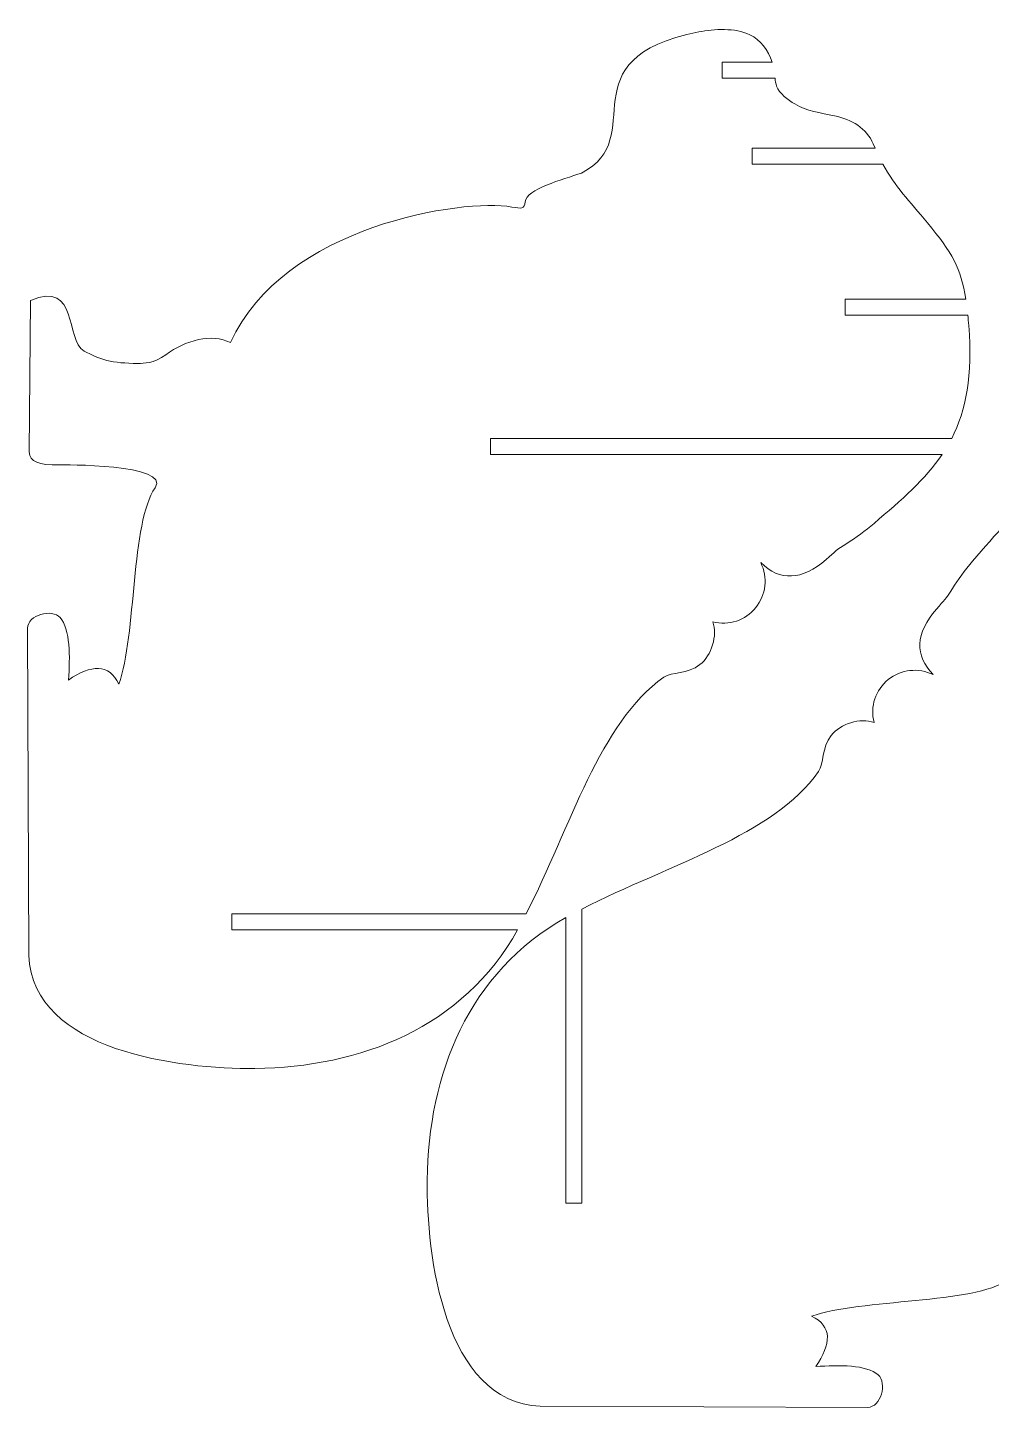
# Model space of a CAD drawing. Header units: millimetres. Extents: x -258 to 258, y -135 to 151.
# Drawn here: x -258.1 to -77.1, y -131.6 to 127.6 of the extents above; entities that cross this region are included whole.
import ezdxf

# ---------------------------------------------------------------- set-up
doc = ezdxf.new("R2010")
doc.units = ezdxf.units.MM
doc.header["$MEASUREMENT"] = 0
doc.layers.add('Camada 1', color=7, linetype='Continuous')

msp = doc.modelspace()

# ---------------------------------------------------------------- linework, layer by layer
at = {"layer": 'Camada 1', "color": 250, "lineweight": 20}
for points in [[(-122.0157, 101.978), (-122.0157, 101.978), (-97.4995, 101.978), (-97.4995, 101.978), (-97.4995, 101.978), (-95.143, 97.6561), (-92.6234, 95.1612), (-89.1088, 90.9193), (-89.1088, 90.9193), (-84.5509, 85.4181), (-82.8219, 82.3484), (-81.926, 76.6146), (-81.926, 76.6146), (-81.926, 76.6146), (-104.5531, 76.6146), (-104.5531, 76.6146), (-104.5531, 76.6146), (-104.5531, 76.6146), (-104.5531, 73.6146), (-104.5531, 73.6146), (-104.5531, 73.6146), (-104.5531, 73.6146), (-81.5495, 73.6146), (-81.5495, 73.6146), (-81.5495, 73.6146), (-81.487, 72.9966), (-81.4289, 72.3492), (-81.3736, 71.6684), (-81.3736, 71.6684), (-80.6091, 62.2642), (-81.8674, 55.7358), (-84.5852, 50.4549), (-84.5852, 50.4549), (-84.5852, 50.4549), (-171.14, 50.4549), (-171.14, 50.4549), (-171.14, 50.4549), (-171.14, 50.4549), (-171.14, 47.4549), (-171.14, 47.4549), (-171.14, 47.4549), (-171.14, 47.4549), (-86.3649, 47.4549), (-86.3649, 47.4549), (-86.3649, 47.4549), (-89.5316, 42.7615), (-93.9602, 38.9343), (-99.1406, 34.4988), (-99.1406, 34.4988), (-100.8036, 33.075), (-102.6109, 31.7557), (-104.272, 30.7339), (-104.272, 30.7339), (-106.2984, 29.4872), (-106.4093, 29.1909), (-108.1343, 27.7085), (-108.1343, 27.7085), (-112.7141, 23.7731), (-116.8147, 23.5778), (-120.4357, 27.1239), (-120.4357, 27.1239), (-119.0762, 24.3629), (-119.4439, 21.0576), (-121.376, 18.6672), (-121.376, 18.6672), (-123.308, 16.277), (-126.4497, 15.2398), (-129.4143, 16.0146), (-129.4143, 16.0146), (-128.5304, 13.4204), (-129.6148, 9.7067), (-131.8482, 7.9617), (-131.8482, 7.9617), (-134.2113, 6.1152), (-137.1318, 6.643), (-138.621, 5.5968), (-138.621, 5.5968), (-150.7205, -2.9039), (-156.0651, -22.4613), (-164.4799, -38.8267), (-164.4799, -38.8267), (-164.4799, -38.8267), (-219.7388, -38.8267), (-219.7388, -38.8267), (-219.7388, -38.8267), (-219.7388, -38.8267), (-219.7388, -41.8267), (-219.7388, -41.8267), (-219.7388, -41.8267), (-219.7388, -41.8267), (-166.0806, -41.8267), (-166.0806, -41.8267), (-166.0806, -41.8267), (-176.2903, -60.2236), (-195.6259, -67.6797), (-215.3845, -67.8848), (-215.3845, -67.8848), (-229.3822, -68.03), (-257.0422, -64.7686), (-257.8721, -46.658), (-257.8721, -46.658), (-257.8721, -46.658), (-258.0737, 14.7965), (-258.0737, 14.7965), (-258.0737, 14.7965), (-258.0469, 17.3353), (-253.474, 18.4983), (-251.9841, 16.8078), (-251.9841, 16.8078), (-250.0355, 14.5966), (-250.0872, 9.4441), (-250.3984, 5.0699), (-250.3984, 5.0699), (-246.2061, 7.9853), (-242.7547, 8.2259), (-240.953, 4.2683), (-240.953, 4.2683), (-237.6399, 13.5568), (-238.6847, 34.6722), (-234.126, 41.1859), (-234.126, 41.1859), (-230.9632, 45.7052), (-251.944, 45.4955), (-252.0643, 45.4994), (-252.0643, 45.4994), (-256.0937, 45.3782), (-257.6062, 46.0501), (-257.7946, 47.915), (-257.7946, 47.915), (-257.7946, 47.915), (-257.5472, 76.3718), (-257.5472, 76.3718), (-257.5472, 76.3718), (-248.366, 80.2115), (-251.1618, 69), (-247.4287, 66.8589), (-247.4287, 66.8589), (-244.7337, 65.3133), (-242.1958, 64.5194), (-237.3459, 64.5489), (-237.3459, 64.5489), (-236.2614, 64.5555), (-234.3724, 64.4799), (-232.1117, 66.1775), (-232.1117, 66.1775), (-228.5114, 68.8809), (-223.4784, 70.2612), (-219.9748, 68.447), (-219.9748, 68.447), (-210.0702, 90.4278), (-176.2474, 95.5835), (-167.1779, 93.911), (-167.1779, 93.911), (-165.3782, 93.5791), (-164.7584, 93.5593), (-164.6399, 94.9189), (-164.6399, 94.9189), (-164.4342, 97.2838), (-157.6745, 99.0684), (-154.0558, 100.3035), (-154.0558, 100.3035), (-141.1384, 106.8867), (-157.5006, 121.788), (-132.0539, 126.7929), (-132.0539, 126.7929), (-129.1393, 127.3661), (-125.2381, 127.6178), (-122.5013, 126.2711), (-122.5013, 126.2711), (-120.4354, 125.2546), (-119.033, 123.478), (-118.2962, 121.1087), (-118.2962, 121.1087), (-118.2962, 121.1087), (-127.6643, 121.1087), (-127.6643, 121.1087), (-127.6643, 121.1087), (-127.6643, 121.1087), (-127.6643, 118.1087), (-127.6643, 118.1087), (-127.6643, 118.1087), (-127.6643, 118.1087), (-117.7423, 118.1087), (-117.7423, 118.1087), (-117.7423, 118.1087), (-117.6866, 117.579), (-117.6256, 117.1085), (-117.4586, 116.6414), (-117.4586, 116.6414), (-116.9571, 115.2378), (-115.3143, 113.9827), (-114.0542, 113.2689), (-114.0542, 113.2689), (-111.7512, 111.9643), (-109.224, 111.5934), (-106.5676, 111.0339), (-106.5676, 111.0339), (-103.3312, 110.3523), (-100.578, 108.7604), (-99.3113, 105.7638), (-99.3113, 105.7638), (-99.3113, 105.7638), (-98.9713, 104.978), (-98.9713, 104.978), (-98.9713, 104.978), (-98.9713, 104.978), (-122.0157, 104.978), (-122.0157, 104.978), (-122.0157, 104.978), (-122.0157, 104.978), (-122.0157, 101.978), (-122.0157, 101.978)], [(-13.1906, 4.5046), (-13.1906, 4.5046), (-13.1906, 29.0208), (-13.1906, 29.0208), (-13.1906, 29.0208), (-17.5125, 31.3773), (-20.0074, 33.8969), (-24.2493, 37.4115), (-24.2493, 37.4115), (-29.7505, 41.9694), (-32.8202, 43.6984), (-38.554, 44.5943), (-38.554, 44.5943), (-38.554, 44.5943), (-38.554, 21.9672), (-38.554, 21.9672), (-38.554, 21.9672), (-38.554, 21.9672), (-41.554, 21.9672), (-41.554, 21.9672), (-41.554, 21.9672), (-41.554, 21.9672), (-41.554, 44.9708), (-41.554, 44.9708), (-41.554, 44.9708), (-42.172, 45.0333), (-42.8194, 45.0914), (-43.5002, 45.1467), (-43.5002, 45.1467), (-52.9044, 45.9112), (-59.4328, 44.6529), (-64.7137, 41.9351), (-64.7137, 41.9351), (-64.7137, 41.9351), (-64.7137, -44.6197), (-64.7137, -44.6197), (-64.7137, -44.6197), (-64.7137, -44.6197), (-67.7137, -44.6197), (-67.7137, -44.6197), (-67.7137, -44.6197), (-67.7137, -44.6197), (-67.7137, 40.1554), (-67.7137, 40.1554), (-67.7137, 40.1554), (-72.4071, 36.9887), (-76.2343, 32.5601), (-80.6698, 27.3797), (-80.6698, 27.3797), (-82.0936, 25.7167), (-83.4129, 23.9094), (-84.4347, 22.2483), (-84.4347, 22.2483), (-85.6814, 20.2219), (-85.9777, 20.111), (-87.4601, 18.386), (-87.4601, 18.386), (-91.3955, 13.8062), (-91.5908, 9.7056), (-88.0447, 6.0846), (-88.0447, 6.0846), (-90.8057, 7.4441), (-94.111, 7.0764), (-96.5014, 5.1443), (-96.5014, 5.1443), (-98.8916, 3.2123), (-99.9288, 0.0706), (-99.154, -2.894), (-99.154, -2.894), (-101.7482, -2.0101), (-105.4619, -3.0945), (-107.2069, -5.3279), (-107.2069, -5.3279), (-109.0534, -7.691), (-108.5256, -10.6115), (-109.5718, -12.1007), (-109.5718, -12.1007), (-118.0725, -24.2002), (-137.6299, -29.5448), (-153.9953, -37.9596), (-153.9953, -37.9596), (-153.9953, -37.9596), (-153.9953, -93.2185), (-153.9953, -93.2185), (-153.9953, -93.2185), (-153.9953, -93.2185), (-156.9953, -93.2185), (-156.9953, -93.2185), (-156.9953, -93.2185), (-156.9953, -93.2185), (-156.9953, -39.5603), (-156.9953, -39.5603), (-156.9953, -39.5603), (-175.3922, -49.77), (-182.8483, -69.1056), (-183.0534, -88.8642), (-183.0534, -88.8642), (-183.1986, -102.8619), (-179.9372, -130.5219), (-161.8266, -131.3518), (-161.8266, -131.3518), (-161.8266, -131.3518), (-100.3721, -131.5534), (-100.3721, -131.5534), (-100.3721, -131.5534), (-97.8333, -131.5266), (-96.6703, -126.9537), (-98.3608, -125.4638), (-98.3608, -125.4638), (-100.572, -123.5152), (-105.7245, -123.5669), (-110.0987, -123.8781), (-110.0987, -123.8781), (-107.1833, -119.6858), (-106.9427, -116.2344), (-110.9003, -114.4327), (-110.9003, -114.4327), (-101.6118, -111.1196), (-80.4964, -112.1644), (-73.9827, -107.6057), (-73.9827, -107.6057), (-69.4634, -104.4429), (-69.6731, -125.4237), (-69.6692, -125.544), (-69.6692, -125.544), (-69.7904, -129.5734), (-69.1185, -131.0859), (-67.2536, -131.2743), (-67.2536, -131.2743), (-67.2536, -131.2743), (-38.7968, -131.0269), (-38.7968, -131.0269), (-38.7968, -131.0269), (-34.9571, -121.8457), (-46.1686, -124.6415), (-48.3097, -120.9084), (-48.3097, -120.9084), (-49.8553, -118.2134), (-50.6492, -115.6755), (-50.6197, -110.8256), (-50.6197, -110.8256), (-50.6131, -109.7411), (-50.6887, -107.8521), (-48.9911, -105.5914), (-48.9911, -105.5914), (-46.2877, -101.9911), (-44.9074, -96.9581), (-46.7216, -93.4545), (-46.7216, -93.4545), (-24.7408, -83.5499), (-19.5851, -49.7271), (-21.2576, -40.6576), (-21.2576, -40.6576), (-21.5895, -38.8579), (-21.6093, -38.2381), (-20.2497, -38.1196), (-20.2497, -38.1196), (-17.8848, -37.9139), (-16.1002, -31.1542), (-14.8651, -27.5355), (-14.8651, -27.5355), (-8.2819, -14.6181), (6.6194, -30.9803), (11.6243, -5.5336), (11.6243, -5.5336), (12.1975, -2.619), (12.4492, 1.2822), (11.1025, 4.019), (11.1025, 4.019), (10.086, 6.0849), (8.3094, 7.4873), (5.9401, 8.2241), (5.9401, 8.2241), (5.9401, 8.2241), (5.9401, -1.144), (5.9401, -1.144), (5.9401, -1.144), (5.9401, -1.144), (2.9401, -1.144), (2.9401, -1.144), (2.9401, -1.144), (2.9401, -1.144), (2.9401, 8.778), (2.9401, 8.778), (2.9401, 8.778), (2.4104, 8.8337), (1.9399, 8.8947), (1.4728, 9.0617), (1.4728, 9.0617), (0.0692, 9.5632), (-1.1859, 11.206), (-1.8997, 12.4661), (-1.8997, 12.4661), (-3.2043, 14.7691), (-3.5752, 17.2963), (-4.1347, 19.9527), (-4.1347, 19.9527), (-4.8163, 23.1891), (-6.4082, 25.9423), (-9.4048, 27.209), (-9.4048, 27.209), (-9.4048, 27.209), (-10.1906, 27.549), (-10.1906, 27.549), (-10.1906, 27.549), (-10.1906, 27.549), (-10.1906, 4.5046), (-10.1906, 4.5046), (-10.1906, 4.5046), (-10.1906, 4.5046), (-13.1906, 4.5046), (-13.1906, 4.5046)]]:
    msp.add_open_spline(points, degree=3, knots=[0, 0, 0, 0, 0.01851852, 0.01851852, 0.01851852, 0.01851852, 0.03703704, 0.03703704, 0.03703704, 0.03703704, 0.05555556, 0.05555556, 0.05555556, 0.05555556, 0.07407407, 0.07407407, 0.07407407, 0.07407407, 0.09259259, 0.09259259, 0.09259259, 0.09259259, 0.11111111, 0.11111111, 0.11111111, 0.11111111, 0.12962963, 0.12962963, 0.12962963, 0.12962963, 0.14814815, 0.14814815, 0.14814815, 0.14814815, 0.16666667, 0.16666667, 0.16666667, 0.16666667, 0.18518519, 0.18518519, 0.18518519, 0.18518519, 0.2037037, 0.2037037, 0.2037037, 0.2037037, 0.22222222, 0.22222222, 0.22222222, 0.22222222, 0.24074074, 0.24074074, 0.24074074, 0.24074074, 0.25925926, 0.25925926, 0.25925926, 0.25925926, 0.27777778, 0.27777778, 0.27777778, 0.27777778, 0.2962963, 0.2962963, 0.2962963, 0.2962963, 0.31481481, 0.31481481, 0.31481481, 0.31481481, 0.33333333, 0.33333333, 0.33333333, 0.33333333, 0.35185185, 0.35185185, 0.35185185, 0.35185185, 0.37037037, 0.37037037, 0.37037037, 0.37037037, 0.38888889, 0.38888889, 0.38888889, 0.38888889, 0.40740741, 0.40740741, 0.40740741, 0.40740741, 0.42592593, 0.42592593, 0.42592593, 0.42592593, 0.44444444, 0.44444444, 0.44444444, 0.44444444, 0.46296296, 0.46296296, 0.46296296, 0.46296296, 0.48148148, 0.48148148, 0.48148148, 0.48148148, 0.5, 0.5, 0.5, 0.5, 0.51851852, 0.51851852, 0.51851852, 0.51851852, 0.53703704, 0.53703704, 0.53703704, 0.53703704, 0.55555556, 0.55555556, 0.55555556, 0.55555556, 0.57407407, 0.57407407, 0.57407407, 0.57407407, 0.59259259, 0.59259259, 0.59259259, 0.59259259, 0.61111111, 0.61111111, 0.61111111, 0.61111111, 0.62962963, 0.62962963, 0.62962963, 0.62962963, 0.64814815, 0.64814815, 0.64814815, 0.64814815, 0.66666667, 0.66666667, 0.66666667, 0.66666667, 0.68518519, 0.68518519, 0.68518519, 0.68518519, 0.7037037, 0.7037037, 0.7037037, 0.7037037, 0.72222222, 0.72222222, 0.72222222, 0.72222222, 0.74074074, 0.74074074, 0.74074074, 0.74074074, 0.75925926, 0.75925926, 0.75925926, 0.75925926, 0.77777778, 0.77777778, 0.77777778, 0.77777778, 0.7962963, 0.7962963, 0.7962963, 0.7962963, 0.81481481, 0.81481481, 0.81481481, 0.81481481, 0.83333333, 0.83333333, 0.83333333, 0.83333333, 0.85185185, 0.85185185, 0.85185185, 0.85185185, 0.87037037, 0.87037037, 0.87037037, 0.87037037, 0.88888889, 0.88888889, 0.88888889, 0.88888889, 0.90740741, 0.90740741, 0.90740741, 0.90740741, 0.92592593, 0.92592593, 0.92592593, 0.92592593, 0.94444444, 0.94444444, 0.94444444, 0.94444444, 0.96296296, 0.96296296, 0.96296296, 0.96296296, 1, 1, 1, 1], dxfattribs=at)

doc.saveas('drawing.dxf')
